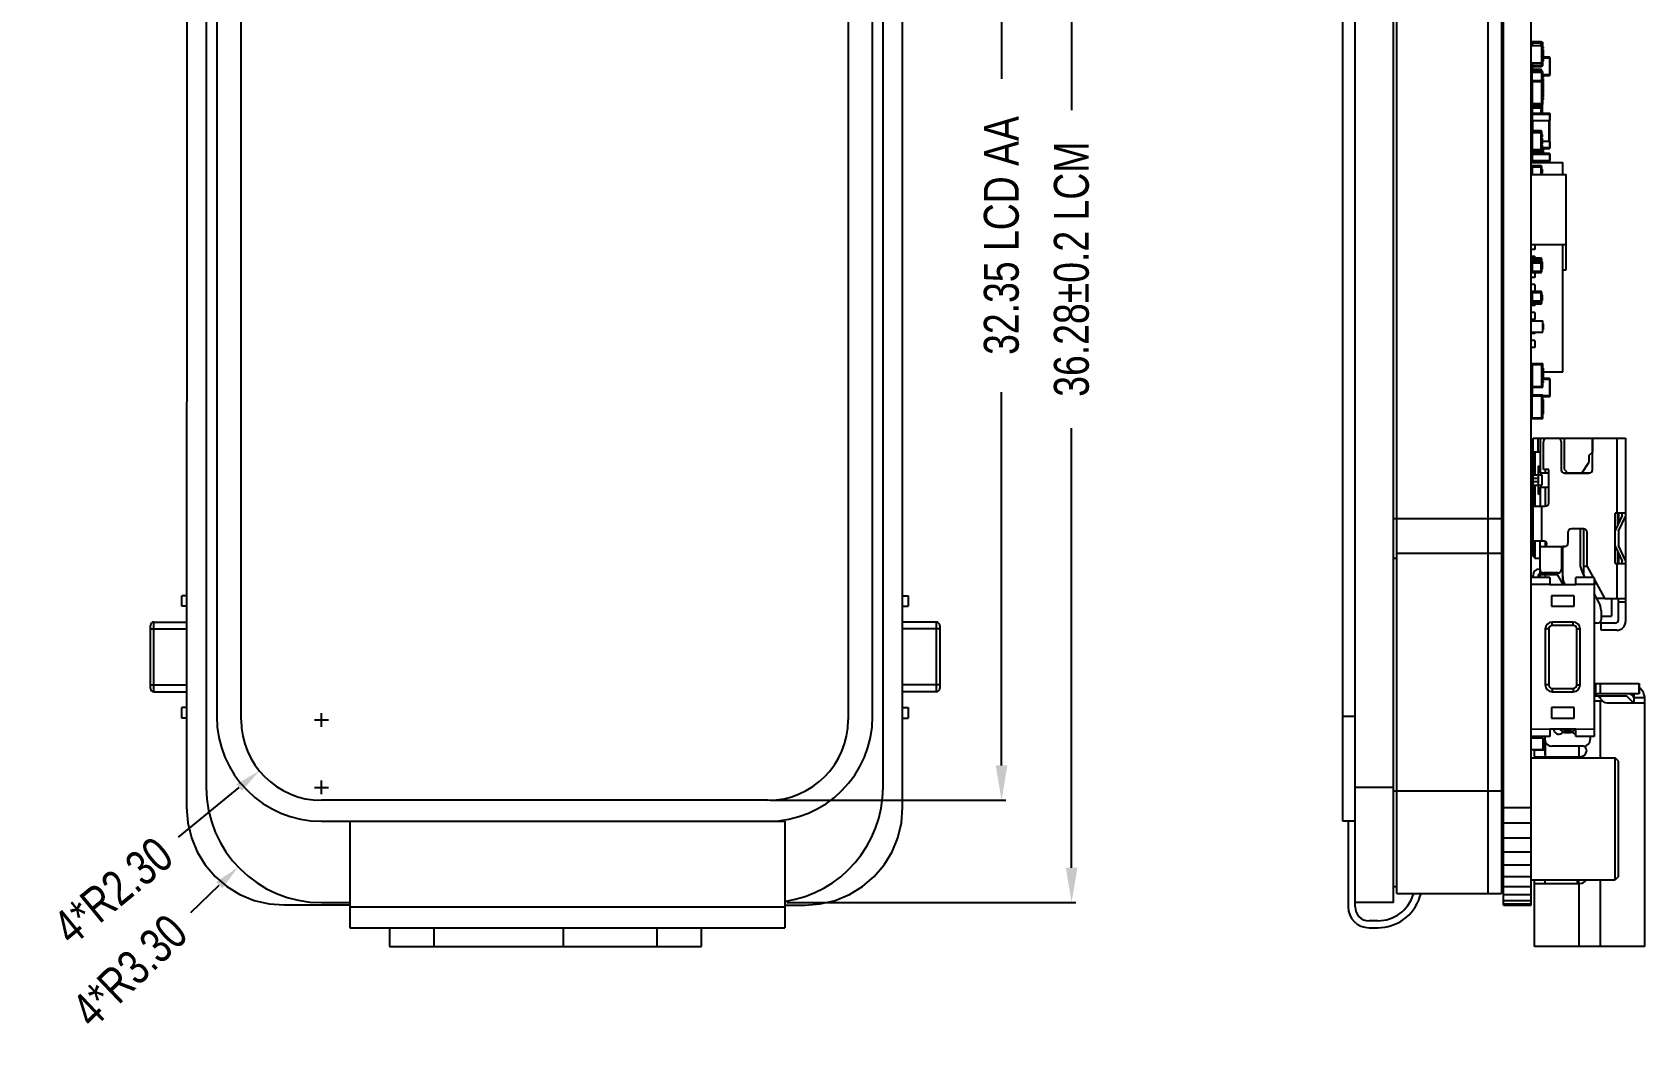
# Model space of a CAD drawing. Header units: inches. Extents: x 4.1 to 94, y -51.8 to -2.2.
# Drawn here: x 4.08 to 50.27, y -51.14 to -22.09 of the extents above; entities that cross this region are included whole.
import ezdxf

# ---------------------------------------------------------------- set-up
doc = ezdxf.new("R2010")
doc.units = ezdxf.units.IN
doc.header["$LTSCALE"] = 1.21
doc.header["$MEASUREMENT"] = 0
doc.header["$PDMODE"] = 3
doc.header["$PDSIZE"] = 0.3125
doc.layers.get('0').update_dxf_attribs({"linetype": 'CONTINUOUS'})
doc.layers.get('Defpoints').update_dxf_attribs({"linetype": 'CONTINUOUS'})
doc.layers.add('Dim', color=3, linetype='CONTINUOUS', lineweight=25)
doc.styles.get("Standard").update_dxf_attribs({"font": 'txt', "width": 0.8})
doc.dimstyles.get("Standard").update_dxf_attribs({"dimtxt": 0.15625, "dimasz": 0.1875, "dimexe": 0.125, "dimexo": 0.0625, "dimgap": 0.09, "dimtad": 0, "dimtih": 1, "dimtoh": 1, "dimzin": 4, "dimdsep": 46, "dimtxsty": 'STANDARD', "dimblk": '_FILLED', "dimblk1": '_FILLED', "dimblk2": '_FILLED', "dimcen": 0.09, "dimazin": 1, "dimtp": 0.01, "dimtm": 0.01, "dimtfac": 1, "dimtofl": 0, "dimtmove": 0, "dimatfit": 3, "dimldrblk": '_FILLED', "dimfxl": 1, "dimtolj": 1, "dimtzin": 4, "dimarcsym": 0})

# ---------------------------------------------------------------- blocks, each defined once
blk = doc.blocks.new('_FILLED')
at = {"color": 0, "linetype": 'ByBlock'}
blk.add_solid([(0, 0), (-1, 0.167), (-1, -0.167)], dxfattribs=at)
blk = doc.blocks.new('*D47')
at = {"layer": 'Defpoints', "color": 0}
for p in [(25.151, -11.735), (25.151, -44.085), (31.846, -44.085)]:
    blk.add_point(p, dxfattribs=at)
at = {"layer": 'Dim', "color": 0, "lineweight": -2}
for p, q in [((25.214, -11.735), (31.971, -11.735)), ((31.846, -12.735), (31.846, -23.42)), ((31.846, -43.085), (31.846, -32.4)), ((25.214, -44.085), (31.971, -44.085))]:
    blk.add_line(p, q, dxfattribs=at)
for p, rotation in [((31.846, -11.735), 89.99999999999999), ((31.846, -44.085), 270)]:
    blk.add_blockref('_FILLED', p, dxfattribs=dict(at, rotation=rotation))
at = {"layer": 'Dim', "color": 0, "insert": (31.846, -27.91), "char_height": 1, "attachment_point": 5, "rotation": 90}
blk.add_mtext('\\A1;32.35 LCD AA', dxfattribs=at)
blk = doc.blocks.new('*D48')
at = {"layer": 'Defpoints', "color": 0}
for p in [(25.151, -10.735), (25.636, -47.015), (33.853, -47.015)]:
    blk.add_point(p, dxfattribs=at)
at = {"layer": 'Dim', "color": 0, "lineweight": -2}
for p, q in [((25.214, -10.735), (33.978, -10.735)), ((33.853, -11.735), (33.853, -24.318)), ((33.853, -46.015), (33.853, -33.432)), ((25.699, -47.015), (33.978, -47.015))]:
    blk.add_line(p, q, dxfattribs=at)
for p, rotation in [((33.853, -10.735), 89.99999999999999), ((33.853, -47.015), 270)]:
    blk.add_blockref('_FILLED', p, dxfattribs=dict(at, rotation=rotation))
at = {"layer": 'Dim', "color": 0, "insert": (33.853, -28.875), "char_height": 1, "attachment_point": 5, "rotation": 90}
blk.add_mtext('\\A1;36.28%%p0.2 LCM', dxfattribs=at)
blk = doc.blocks.new('*D55')
at = {"layer": 'Defpoints', "color": 0}
for p in [(12.361, -41.785), (10.583, -43.243)]:
    blk.add_point(p, dxfattribs=at)
at = {"layer": 'Dim', "color": 0, "lineweight": -2}
for p, q in [((12.163, -41.785), (12.559, -41.785)), ((12.361, -41.983), (12.361, -41.587)), ((8.264, -45.144), (10.003, -43.719))]:
    blk.add_line(p, q, dxfattribs=at)
at = {"layer": 'Dim', "color": 0, "lineweight": -2, "xscale": 0.75, "yscale": 0.75, "zscale": 0.75, "rotation": 39.34301406712207}
blk.add_blockref('_FILLED', (10.583, -43.243), dxfattribs=at)
at = {"layer": 'Dim', "color": 0, "insert": (6.39, -46.68), "char_height": 1, "attachment_point": 5, "rotation": 39.343}
blk.add_mtext('\\A1;4*R2.30', dxfattribs=at)
blk = doc.blocks.new('*D56')
at = {"layer": 'Defpoints', "color": 0}
for p in [(12.361, -43.715), (9.977, -45.996)]:
    blk.add_point(p, dxfattribs=at)
at = {"layer": 'Dim', "color": 0, "lineweight": -2}
for p, q in [((12.163, -43.715), (12.559, -43.715)), ((12.361, -43.913), (12.361, -43.517)), ((8.618, -47.296), (9.435, -46.514))]:
    blk.add_line(p, q, dxfattribs=at)
at = {"layer": 'Dim', "color": 0, "lineweight": -2, "xscale": 0.75, "yscale": 0.75, "zscale": 0.75, "rotation": 43.72330428093529}
blk.add_blockref('_FILLED', (9.977, -45.996), dxfattribs=at)
at = {"layer": 'Dim', "color": 0, "insert": (6.866, -48.971), "char_height": 1, "attachment_point": 5, "rotation": 43.7233}
blk.add_mtext('\\A1;4*R3.30', dxfattribs=at)

msp = doc.modelspace()

# ---------------------------------------------------------------- linework, layer by layer
at = {"color": 7, "linetype": 'Continuous'}
for p, q in [((46.225, -47.089), (46.225, -10.571)), ((47.025, -47.089), (47.025, -10.571)), ((41.625, -44.685), (41.625, -11.035)), ((41.975, -47.135), (41.975, -10.735)), ((43.075, -47.015), (43.075, -10.735)), ((43.175, -46.75), (43.175, -10.81)), ((45.775, -10.81), (45.775, -46.75)), ((46.175, -10.81), (46.175, -46.75)), ((8.506, -13.37), (8.498, -44.29)), ((29.006, -44.29), (29.015, -13.37)), ((9.061, -14.035), (9.061, -43.715)), ((9.361, -14.035), (9.361, -41.685)), ((10.061, -41.785), (10.061, -14.035)), ((27.451, -14.035), (27.451, -41.785)), ((28.151, -41.685), (28.151, -14.035)), ((28.451, -43.715), (28.451, -14.035)), ((47.025, -22.375), (47.031, -22.375)), ((47.025, -22.393), (47.33, -22.393)), ((47.025, -22.465), (47.325, -22.465)), ((47.056, -22.465), (47.056, -22.363)), ((47.299, -22.363), (47.056, -22.363)), ((47.299, -22.363), (47.299, -22.465)), ((47.324, -22.375), (47.35, -22.375)), ((47.325, -23.03), (47.325, -22.465)), ((47.33, -22.637), (47.325, -22.637)), ((47.33, -22.637), (47.33, -22.393)), ((47.35, -22.425), (47.33, -22.425)), ((47.33, -22.458), (47.332, -22.458)), ((47.33, -22.503), (47.332, -22.503)), ((47.332, -22.521), (47.33, -22.521)), ((47.332, -22.565), (47.33, -22.565)), ((47.332, -22.458), (47.332, -22.565)), ((47.35, -22.475), (47.332, -22.475)), ((47.35, -23.055), (47.35, -22.375)), ((47.35, -22.513), (47.36, -22.513)), ((47.35, -22.541), (47.36, -22.541)), ((47.35, -22.55), (47.36, -22.55)), ((47.35, -22.586), (47.36, -22.586)), ((47.36, -22.513), (47.36, -22.55)), ((47.36, -22.586), (47.36, -22.688)), ((47.025, -22.965), (47.325, -22.965)), ((47.025, -23.055), (47.35, -23.055)), ((47.041, -23.063), (47.041, -23.164)), ((47.05, -22.965), (47.05, -23.03)), ((47.05, -23.03), (47.325, -23.03)), ((47.056, -23.067), (47.056, -23.055)), ((47.056, -23.067), (47.299, -23.067)), ((47.061, -23.16), (47.061, -23.067)), ((47.299, -23.055), (47.299, -23.067)), ((47.326, -22.649), (47.325, -22.649)), ((47.326, -22.71), (47.325, -22.71)), ((47.326, -22.769), (47.325, -22.769)), ((47.35, -22.955), (47.325, -22.955)), ((47.35, -23.005), (47.325, -23.005)), ((47.326, -22.769), (47.326, -22.649)), ((47.35, -22.638), (47.36, -22.638)), ((47.35, -22.688), (47.36, -22.688)), ((47.35, -22.702), (47.36, -22.702)), ((47.35, -22.704), (47.36, -22.704)), ((47.35, -22.749), (47.36, -22.749)), ((47.35, -22.798), (47.36, -22.798)), ((47.35, -22.804), (47.36, -22.804)), ((47.541, -22.805), (47.35, -22.805)), ((47.35, -22.817), (47.36, -22.817)), ((47.35, -22.869), (47.36, -22.869)), ((47.35, -22.919), (47.36, -22.919)), ((47.36, -22.702), (47.36, -22.804)), ((47.36, -22.817), (47.36, -22.919)), ((47.36, -22.825), (47.561, -22.825)), ((47.541, -22.805), (47.541, -23.325)), ((47.561, -23.305), (47.561, -22.825)), ((47.025, -23.191), (47.33, -23.191)), ((47.025, -23.21), (47.35, -23.21)), ((47.05, -23.31), (47.025, -23.31)), ((47.025, -23.475), (47.35, -23.475)), ((47.05, -23.475), (47.05, -23.235)), ((47.05, -23.235), (47.325, -23.235)), ((47.05, -23.5), (47.05, -24.13)), ((47.05, -23.5), (47.325, -23.5)), ((47.056, -23.21), (47.056, -23.16)), ((47.299, -23.16), (47.056, -23.16)), ((47.299, -23.16), (47.299, -23.21)), ((47.325, -23.475), (47.325, -23.235)), ((47.35, -23.26), (47.325, -23.26)), ((47.35, -23.31), (47.325, -23.31)), ((47.325, -24.13), (47.325, -23.5)), ((47.35, -23.525), (47.325, -23.525)), ((47.33, -23.21), (47.33, -23.191)), ((47.35, -24.155), (47.35, -23.21)), ((47.561, -23.305), (47.35, -23.305)), ((47.35, -23.325), (47.541, -23.325)), ((47.35, -23.348), (47.36, -23.348)), ((47.35, -23.376), (47.36, -23.376)), ((47.35, -23.385), (47.36, -23.385)), ((47.35, -23.421), (47.36, -23.421)), ((47.35, -23.473), (47.36, -23.473)), ((47.35, -23.523), (47.36, -23.523)), ((47.35, -23.537), (47.36, -23.537)), ((47.35, -23.539), (47.36, -23.539)), ((47.36, -23.348), (47.36, -23.385)), ((47.36, -23.421), (47.36, -23.523)), ((47.36, -23.537), (47.36, -23.828)), ((47.025, -23.575), (47.05, -23.575)), ((47.05, -23.709), (47.025, -23.709)), ((47.05, -23.739), (47.025, -23.739)), ((47.05, -23.79), (47.025, -23.79)), ((47.025, -23.89), (47.05, -23.89)), ((47.025, -23.941), (47.05, -23.941)), ((47.032, -23.971), (47.025, -23.971)), ((47.025, -23.991), (47.05, -23.991)), ((47.028, -24.021), (47.025, -24.021)), ((47.325, -23.575), (47.35, -23.575)), ((47.35, -23.584), (47.36, -23.584)), ((47.35, -23.611), (47.36, -23.611)), ((47.35, -23.661), (47.36, -23.661)), ((47.35, -23.713), (47.36, -23.713)), ((47.35, -23.726), (47.36, -23.726)), ((47.35, -23.828), (47.36, -23.828)), ((47.35, -23.842), (47.36, -23.842)), ((47.35, -23.892), (47.36, -23.892)), ((47.35, -23.944), (47.36, -23.944)), ((47.35, -23.98), (47.36, -23.98)), ((47.35, -24.003), (47.36, -24.003)), ((47.35, -24.017), (47.36, -24.017)), ((47.36, -23.842), (47.36, -23.944)), ((47.36, -23.98), (47.36, -24.017)), ((47.025, -24.055), (47.05, -24.055)), ((47.025, -24.155), (47.35, -24.155)), ((47.025, -24.229), (47.026, -24.233)), ((47.025, -24.465), (47.041, -24.465)), ((47.026, -24.235), (47.028, -24.238)), ((47.029, -24.239), (47.031, -24.242)), ((47.033, -24.243), (47.035, -24.245)), ((47.041, -24.435), (47.041, -24.615)), ((47.041, -24.435), (47.561, -24.435)), ((47.05, -24.13), (47.325, -24.13)), ((47.056, -24.416), (47.056, -24.155)), ((47.299, -24.186), (47.056, -24.186)), ((47.056, -24.229), (47.299, -24.229)), ((47.056, -24.25), (47.299, -24.25)), ((47.061, -24.615), (47.061, -24.415)), ((47.541, -24.415), (47.061, -24.415)), ((47.299, -24.155), (47.299, -24.415)), ((47.314, -24.248), (47.318, -24.246)), ((47.32, -24.245), (47.322, -24.243)), ((47.324, -24.242), (47.326, -24.239)), ((47.325, -24.055), (47.35, -24.055)), ((47.35, -24.105), (47.325, -24.105)), ((47.327, -24.238), (47.329, -24.235)), ((47.329, -24.233), (47.33, -24.229)), ((47.33, -24.415), (47.33, -24.155)), ((47.33, -24.158), (47.332, -24.158)), ((47.332, -24.163), (47.33, -24.163)), ((47.33, -24.179), (47.332, -24.179)), ((47.332, -24.191), (47.33, -24.191)), ((47.332, -24.249), (47.33, -24.249)), ((47.33, -24.259), (47.332, -24.259)), ((47.33, -24.277), (47.332, -24.277)), ((47.332, -24.291), (47.33, -24.291)), ((47.332, -24.345), (47.33, -24.345)), ((47.332, -24.393), (47.33, -24.393)), ((47.33, -24.403), (47.332, -24.403)), ((47.332, -24.155), (47.332, -24.415)), ((47.332, -24.4), (47.35, -24.4)), ((47.35, -24.415), (47.35, -24.4)), ((47.541, -24.415), (47.541, -24.615)), ((47.561, -24.615), (47.561, -24.435)), ((47.051, -24.708), (47.025, -24.708)), ((47.025, -24.73), (47.034, -24.73)), ((47.051, -24.759), (47.025, -24.759)), ((47.051, -24.789), (47.025, -24.789)), ((47.025, -24.941), (47.33, -24.941)), ((47.041, -24.615), (47.561, -24.615)), ((47.051, -24.615), (47.051, -24.911)), ((47.056, -25.52), (47.056, -24.91)), ((47.299, -24.91), (47.056, -24.91)), ((47.071, -24.91), (47.071, -24.615)), ((47.299, -24.91), (47.299, -25.52)), ((47.33, -25.489), (47.33, -24.941)), ((47.531, -24.615), (47.531, -25.215)), ((47.551, -25.215), (47.551, -24.615)), ((47.33, -24.971), (47.025, -24.971)), ((47.332, -25.015), (47.33, -25.015)), ((47.33, -25.026), (47.332, -25.026)), ((47.332, -25.044), (47.33, -25.044)), ((47.332, -25.08), (47.33, -25.08)), ((47.332, -25.089), (47.33, -25.089)), ((47.332, -25.118), (47.33, -25.118)), ((47.33, -25.155), (47.332, -25.155)), ((47.33, -25.191), (47.332, -25.191)), ((47.561, -25.215), (47.33, -25.215)), ((47.332, -25.221), (47.33, -25.221)), ((47.332, -25.258), (47.33, -25.258)), ((47.332, -25.295), (47.33, -25.295)), ((47.33, -25.298), (47.332, -25.298)), ((47.332, -25.322), (47.33, -25.322)), ((47.33, -25.359), (47.332, -25.359)), ((47.33, -25.396), (47.332, -25.396)), ((47.332, -25.015), (47.332, -25.089)), ((47.332, -25.118), (47.332, -25.191)), ((47.332, -25.221), (47.332, -25.298)), ((47.332, -25.322), (47.332, -25.396)), ((47.561, -25.395), (47.332, -25.395)), ((47.541, -25.215), (47.541, -25.415)), ((47.561, -25.395), (47.561, -25.215)), ((47.33, -25.459), (47.025, -25.459)), ((47.33, -25.489), (47.025, -25.489)), ((47.025, -25.815), (47.925, -25.815)), ((47.041, -25.585), (47.041, -25.765)), ((47.041, -25.585), (47.561, -25.585)), ((47.041, -25.765), (47.561, -25.765)), ((47.051, -25.765), (47.051, -25.815)), ((47.056, -25.52), (47.299, -25.52)), ((47.061, -25.765), (47.061, -25.565)), ((47.541, -25.565), (47.061, -25.565)), ((47.071, -25.815), (47.071, -25.765)), ((47.33, -25.415), (47.541, -25.415)), ((47.375, -25.565), (47.375, -25.415)), ((47.531, -25.765), (47.531, -25.815)), ((47.541, -25.565), (47.541, -25.765)), ((47.551, -25.815), (47.551, -25.765)), ((47.561, -25.765), (47.561, -25.585)), ((47.925, -26.165), (47.925, -25.815)), ((47.025, -25.943), (47.33, -25.943)), ((47.025, -26.165), (48.025, -26.165)), ((47.056, -26.165), (47.056, -25.913)), ((47.299, -25.913), (47.056, -25.913)), ((47.299, -25.913), (47.299, -26.165)), ((47.33, -26.165), (47.33, -25.943)), ((47.332, -26.015), (47.33, -26.015)), ((47.332, -26.016), (47.33, -26.016)), ((47.332, -26.025), (47.33, -26.025)), ((47.33, -26.034), (47.332, -26.034)), ((47.332, -26.122), (47.33, -26.122)), ((47.332, -26.015), (47.332, -26.122)), ((48.025, -28.889), (48.025, -26.165)), ((46.175, -28.08), (46.225, -28.08)), ((47.025, -28.165), (48.025, -28.165)), ((47.125, -28.165), (47.125, -28.315)), ((47.925, -31.815), (47.925, -28.165)), ((46.195, -28.51), (46.175, -28.51)), ((46.175, -28.541), (46.225, -28.541)), ((46.225, -28.571), (46.175, -28.571)), ((46.195, -28.51), (46.195, -29.12)), ((47.125, -28.315), (47.025, -28.315)), ((47.125, -28.515), (47.025, -28.515)), ((47.025, -28.593), (47.33, -28.593)), ((47.056, -28.968), (47.056, -28.563)), ((47.299, -28.563), (47.056, -28.563)), ((47.125, -28.515), (47.125, -28.563)), ((47.299, -28.563), (47.299, -28.968)), ((47.33, -28.937), (47.33, -28.593)), ((46.225, -29.059), (46.175, -29.059)), ((46.225, -29.089), (46.175, -29.089)), ((47.025, -28.693), (47.33, -28.693)), ((47.33, -28.937), (47.025, -28.937)), ((47.299, -28.663), (47.056, -28.663)), ((47.056, -28.968), (47.299, -28.968)), ((47.125, -28.968), (47.125, -29.115)), ((47.332, -28.665), (47.33, -28.665)), ((47.332, -28.666), (47.33, -28.666)), ((47.332, -28.675), (47.33, -28.675)), ((47.33, -28.684), (47.332, -28.684)), ((47.332, -28.765), (47.33, -28.765)), ((47.332, -28.766), (47.33, -28.766)), ((47.332, -28.775), (47.33, -28.775)), ((47.33, -28.784), (47.332, -28.784)), ((47.332, -28.872), (47.33, -28.872)), ((47.332, -28.665), (47.332, -28.872)), ((47.925, -28.889), (48.025, -28.889)), ((46.175, -29.12), (46.195, -29.12)), ((47.125, -29.115), (47.025, -29.115)), ((47.125, -29.315), (47.025, -29.315)), ((47.025, -29.515), (47.044, -29.515)), ((47.025, -29.543), (47.33, -29.543)), ((47.299, -29.513), (47.056, -29.513)), ((47.056, -29.868), (47.056, -29.513)), ((47.125, -29.315), (47.125, -29.513)), ((47.299, -29.513), (47.299, -29.868)), ((47.33, -29.837), (47.33, -29.543)), ((46.175, -29.58), (46.225, -29.58)), ((47.33, -29.787), (47.025, -29.787)), ((47.33, -29.837), (47.025, -29.837)), ((47.125, -29.915), (47.025, -29.915)), ((47.056, -29.817), (47.299, -29.817)), ((47.056, -29.868), (47.299, -29.868)), ((47.125, -29.868), (47.125, -29.915)), ((47.33, -29.608), (47.332, -29.608)), ((47.33, -29.653), (47.332, -29.653)), ((47.332, -29.671), (47.33, -29.671)), ((47.332, -29.715), (47.33, -29.715)), ((47.332, -29.772), (47.33, -29.772)), ((47.332, -29.608), (47.332, -29.772)), ((46.225, -30.4), (46.175, -30.4)), ((47.125, -30.115), (47.025, -30.115)), ((47.125, -30.315), (47.025, -30.315)), ((47.025, -30.35), (47.35, -30.35)), ((47.125, -30.115), (47.125, -30.315)), ((47.35, -30.68), (47.35, -30.35)), ((47.35, -30.441), (47.36, -30.441)), ((47.35, -30.445), (47.36, -30.445)), ((47.36, -30.441), (47.36, -30.599)), ((46.225, -30.73), (46.175, -30.73)), ((47.025, -30.68), (47.35, -30.68)), ((47.125, -30.715), (47.025, -30.715)), ((47.125, -30.915), (47.025, -30.915)), ((47.125, -30.68), (47.125, -30.715)), ((47.125, -30.915), (47.125, -31.115)), ((47.35, -30.595), (47.36, -30.595)), ((47.35, -30.599), (47.36, -30.599)), ((47.125, -31.115), (47.025, -31.115)), ((47.025, -31.575), (47.35, -31.575)), ((47.025, -31.675), (47.05, -31.675)), ((47.05, -31.6), (47.325, -31.6)), ((47.05, -31.6), (47.05, -32.23)), ((47.325, -32.23), (47.325, -31.6)), ((47.35, -31.625), (47.325, -31.625)), ((47.325, -31.675), (47.35, -31.675)), ((47.35, -32.255), (47.35, -31.575)), ((47.35, -31.711), (47.36, -31.711)), ((47.35, -31.761), (47.36, -31.761)), ((47.35, -31.813), (47.36, -31.813)), ((47.35, -31.815), (47.925, -31.815)), ((47.35, -31.826), (47.36, -31.826)), ((47.36, -31.711), (47.36, -31.813)), ((47.36, -31.826), (47.36, -31.928)), ((47.025, -32.155), (47.05, -32.155)), ((47.025, -32.255), (47.35, -32.255)), ((47.041, -32.255), (47.041, -32.475)), ((47.05, -32.23), (47.325, -32.23)), ((47.061, -32.475), (47.061, -32.255)), ((47.325, -32.155), (47.35, -32.155)), ((47.35, -32.205), (47.325, -32.205)), ((47.35, -31.928), (47.36, -31.928)), ((47.35, -31.942), (47.36, -31.942)), ((47.35, -31.992), (47.36, -31.992)), ((47.35, -32.044), (47.36, -32.044)), ((47.35, -32.08), (47.36, -32.08)), ((47.35, -32.103), (47.36, -32.103)), ((47.35, -32.117), (47.36, -32.117)), ((47.36, -31.942), (47.36, -32.044)), ((47.541, -32.005), (47.36, -32.005)), ((47.36, -32.025), (47.561, -32.025)), ((47.36, -32.08), (47.36, -32.117)), ((47.541, -32.005), (47.541, -32.525)), ((47.561, -32.505), (47.561, -32.025)), ((47.025, -32.475), (47.35, -32.475)), ((47.025, -32.475), (47.35, -32.475)), ((47.05, -32.575), (47.025, -32.575)), ((47.05, -32.5), (47.325, -32.5)), ((47.05, -33.13), (47.05, -32.5)), ((47.325, -33.13), (47.325, -32.5)), ((47.35, -32.525), (47.325, -32.525)), ((47.35, -32.575), (47.325, -32.575)), ((47.35, -33.155), (47.35, -32.475)), ((47.561, -32.505), (47.35, -32.505)), ((47.35, -32.525), (47.541, -32.525)), ((47.35, -32.611), (47.36, -32.611)), ((47.35, -32.613), (47.36, -32.613)), ((47.35, -32.641), (47.36, -32.641)), ((47.35, -32.65), (47.36, -32.65)), ((47.35, -32.661), (47.36, -32.661)), ((47.35, -32.686), (47.36, -32.686)), ((47.35, -32.738), (47.36, -32.738)), ((47.35, -32.788), (47.36, -32.788)), ((47.36, -32.611), (47.36, -33.019)), ((47.05, -33.055), (47.025, -33.055)), ((47.025, -33.055), (47.05, -33.055)), ((47.025, -33.155), (47.35, -33.155)), ((47.05, -33.13), (47.325, -33.13)), ((47.35, -33.055), (47.325, -33.055)), ((47.35, -33.105), (47.325, -33.105)), ((47.35, -32.802), (47.36, -32.802)), ((47.35, -32.804), (47.36, -32.804)), ((47.35, -32.849), (47.36, -32.849)), ((47.35, -32.898), (47.36, -32.898)), ((47.35, -32.904), (47.36, -32.904)), ((47.35, -32.917), (47.36, -32.917)), ((47.35, -32.969), (47.36, -32.969)), ((47.35, -33.019), (47.36, -33.019)), ((47.075, -33.714), (48.775, -33.714)), ((47.075, -37.104), (47.075, -33.714)), ((47.225, -34.114), (47.225, -33.714)), ((47.275, -33.714), (47.275, -34.714)), ((47.425, -33.714), (47.425, -33.729)), ((47.975, -34.614), (47.975, -33.714)), ((48.775, -33.714), (48.775, -34.114)), ((48.777, -33.714), (49.725, -33.714)), ((48.777, -34.616), (48.777, -33.714)), ((49.475, -33.714), (49.475, -35.864)), ((49.725, -33.714), (49.725, -38.964)), ((47.275, -34.114), (47.075, -34.114)), ((47.125, -34.114), (47.125, -34.764)), ((47.375, -34.614), (47.375, -33.814)), ((47.877, -33.814), (47.877, -34.616)), ((48.675, -34.214), (48.775, -34.114)), ((47.225, -34.514), (47.275, -34.514)), ((47.225, -34.514), (47.225, -35.314)), ((47.525, -34.614), (47.375, -34.614)), ((47.425, -34.614), (47.425, -34.714)), ((47.525, -35.564), (47.525, -34.614)), ((47.975, -34.614), (48.075, -34.714)), ((48.475, -34.714), (48.675, -34.414)), ((48.675, -34.214), (48.675, -34.414)), ((47.075, -34.764), (47.325, -34.764)), ((47.075, -34.864), (47.225, -34.864)), ((47.225, -34.964), (47.075, -34.964)), ((47.075, -35.064), (47.325, -35.064)), ((47.125, -35.064), (47.125, -35.664)), ((47.525, -34.714), (47.275, -34.714)), ((47.325, -34.764), (47.325, -35.064)), ((48.69, -34.714), (47.965, -34.714)), ((47.977, -34.716), (48.677, -34.716)), ((47.275, -35.314), (47.225, -35.314)), ((47.275, -35.114), (47.525, -35.114)), ((47.275, -35.114), (47.275, -35.664)), ((47.425, -35.114), (47.425, -35.664)), ((43.075, -36.01), (46.175, -36.01)), ((47.075, -35.664), (47.425, -35.664)), ((47.325, -36.664), (47.325, -35.664)), ((49.725, -35.864), (49.425, -35.864)), ((49.425, -37.304), (49.425, -35.864)), ((49.625, -35.932), (49.425, -36.359)), ((49.495, -35.864), (49.495, -36.21)), ((49.525, -35.864), (49.525, -36.146)), ((49.525, -36.381), (49.725, -35.954)), ((49.625, -35.932), (49.625, -35.864)), ((48.075, -36.414), (48.075, -36.724)), ((48.525, -36.314), (48.175, -36.314)), ((48.425, -36.314), (48.425, -37.315)), ((48.525, -37.624), (48.525, -36.314)), ((48.625, -37.394), (48.625, -36.414)), ((49.525, -36.381), (49.525, -36.787)), ((47.39, -36.664), (47.075, -36.664)), ((47.125, -36.904), (47.075, -36.904)), ((47.125, -36.664), (47.125, -37.164)), ((47.275, -37.704), (47.275, -36.664)), ((47.275, -36.814), (47.985, -36.814)), ((47.425, -36.674), (47.425, -36.804)), ((47.885, -36.904), (47.885, -37.478)), ((47.915, -36.838), (47.915, -37.675)), ((47.925, -37.675), (47.925, -36.83)), ((49.425, -36.809), (49.625, -37.236)), ((49.495, -36.959), (49.495, -37.304)), ((49.725, -37.214), (49.525, -36.787)), ((43.175, -37.16), (43.075, -37.16)), ((43.175, -37.01), (46.175, -37.01)), ((47.075, -37.104), (47.125, -37.104)), ((47.275, -37.164), (47.125, -37.164)), ((48.625, -37.394), (48.525, -37.394)), ((48.625, -37.394), (48.797, -37.704)), ((49.425, -37.304), (49.725, -37.304)), ((49.475, -37.304), (49.475, -38.314)), ((49.525, -37.023), (49.525, -37.304)), ((49.625, -37.304), (49.625, -37.236)), ((47.553, -37.704), (47.025, -37.704)), ((47.075, -37.704), (47.075, -37.644)), ((47.225, -37.644), (47.225, -37.704)), ((47.255, -37.464), (47.275, -37.464)), ((47.255, -37.614), (47.775, -37.614)), ((47.785, -37.574), (47.375, -37.574)), ((47.425, -37.614), (47.425, -37.704)), ((47.553, -37.704), (47.553, -37.911)), ((47.775, -37.614), (47.775, -37.574)), ((47.939, -37.908), (47.775, -37.614)), ((48.825, -37.704), (48.297, -37.704)), ((48.297, -37.911), (48.297, -37.704)), ((48.57, -37.704), (48.488, -37.557)), ((48.825, -37.704), (48.825, -42.254)), ((48.825, -37.755), (49.135, -38.314)), ((48.825, -37.88), (48.894, -37.88)), ((8.362, -38.529), (8.362, -38.229)), ((8.5, -38.229), (8.362, -38.229)), ((29.008, -38.229), (29.174, -38.229)), ((29.174, -38.229), (29.174, -38.529)), ((47.553, -37.908), (47.025, -37.904)), ((47.553, -37.908), (48.297, -37.908)), ((48.25, -38.229), (47.6, -38.229)), ((47.6, -38.229), (47.6, -38.529)), ((48.25, -38.529), (48.25, -38.229)), ((48.825, -37.904), (48.297, -37.908)), ((48.962, -38.411), (48.825, -38.164)), ((48.897, -38.294), (49.124, -38.294)), ((49.725, -38.314), (49.135, -38.314)), ((49.325, -38.314), (49.325, -38.814)), ((49.525, -38.914), (49.525, -38.314)), ((8.499, -38.529), (8.362, -38.529)), ((29.008, -38.529), (29.174, -38.529)), ((47.6, -38.529), (48.25, -38.529)), ((49.025, -38.654), (49.025, -38.914)), ((49.725, -38.414), (49.525, -38.414)), ((7.462, -40.879), (7.462, -39.079)), ((7.462, -39.179), (8.499, -39.179)), ((7.562, -40.979), (7.562, -38.979)), ((7.562, -38.979), (8.499, -38.979)), ((29.974, -38.979), (29.008, -38.979)), ((30.074, -39.179), (29.008, -39.179)), ((29.974, -38.979), (29.974, -40.979)), ((30.074, -39.079), (30.074, -40.879)), ((47.525, -39.179), (47.425, -39.179)), ((47.425, -39.179), (47.425, -40.779)), ((47.525, -39.179), (47.525, -40.779)), ((48.225, -38.979), (47.625, -38.979)), ((47.625, -39.079), (47.625, -38.979)), ((48.225, -39.079), (47.625, -39.079)), ((48.225, -39.079), (48.225, -38.979)), ((48.325, -39.179), (48.425, -39.179)), ((48.325, -40.779), (48.325, -39.179)), ((48.425, -40.779), (48.425, -39.179)), ((48.925, -39.014), (48.825, -39.014)), ((49.025, -38.814), (49.325, -38.814)), ((49.425, -39.014), (49.025, -39.014)), ((49.025, -39.214), (49.025, -39.014)), ((49.475, -39.214), (49.025, -39.214)), ((7.462, -40.779), (8.499, -40.779)), ((7.562, -40.979), (8.499, -40.979)), ((30.074, -40.779), (29.007, -40.779)), ((29.974, -40.979), (29.007, -40.979)), ((47.525, -40.779), (47.425, -40.779)), ((47.625, -40.879), (48.225, -40.879)), ((47.625, -40.879), (47.625, -40.979)), ((47.625, -40.979), (48.225, -40.979)), ((48.225, -40.879), (48.225, -40.979)), ((48.325, -40.779), (48.425, -40.779)), ((48.825, -40.739), (50.115, -40.739)), ((50.117, -41.039), (48.825, -41.039)), ((48.825, -41.089), (49.755, -41.089)), ((48.865, -40.739), (48.865, -41.039)), ((48.995, -40.739), (48.995, -41.039)), ((48.995, -41.089), (48.995, -41.153)), ((49.955, -41.289), (49.755, -41.089)), ((49.975, -41.289), (49.975, -41.039)), ((50.115, -40.739), (50.117, -40.739)), ((50.115, -41.039), (50.115, -40.739)), ((50.117, -40.739), (50.117, -41.039)), ((8.499, -41.429), (8.362, -41.429)), ((8.362, -41.729), (8.362, -41.429)), ((29.007, -41.429), (29.174, -41.429)), ((29.174, -41.429), (29.174, -41.729)), ((48.25, -41.429), (47.6, -41.429)), ((47.6, -41.429), (47.6, -41.729)), ((48.25, -41.729), (48.25, -41.429)), ((48.825, -41.239), (48.995, -41.239)), ((48.995, -41.239), (48.995, -42.865)), ((49.195, -41.289), (49.955, -41.289)), ((49.955, -41.289), (49.968, -41.289)), ((49.966, -41.139), (50.272, -41.139)), ((49.968, -41.289), (50.275, -41.289)), ((50.275, -48.269), (50.275, -41.189)), ((8.499, -41.729), (8.362, -41.729)), ((29.007, -41.729), (29.174, -41.729)), ((41.975, -41.685), (41.625, -41.685)), ((47.6, -41.729), (48.25, -41.729)), ((47.553, -42.051), (47.025, -42.054)), ((47.553, -42.254), (47.025, -42.254)), ((47.025, -42.3), (47.35, -42.3)), ((47.35, -42.3), (47.35, -42.63)), ((47.35, -42.381), (47.36, -42.381)), ((47.35, -42.46), (47.36, -42.46)), ((47.36, -42.381), (47.36, -42.539)), ((47.433, -42.419), (47.36, -42.419)), ((47.405, -42.439), (47.36, -42.439)), ((47.405, -42.419), (47.405, -42.491)), ((47.405, -42.491), (47.415, -42.547)), ((47.415, -42.254), (47.415, -42.339)), ((47.435, -42.839), (47.435, -42.422)), ((47.553, -42.047), (47.553, -42.254)), ((48.297, -42.051), (47.553, -42.051)), ((48.165, -42.109), (47.965, -42.109)), ((47.98, -42.139), (48.149, -42.139)), ((48.297, -42.254), (48.297, -42.047)), ((48.825, -42.054), (48.297, -42.051)), ((48.825, -42.254), (48.297, -42.254)), ((48.715, -42.254), (48.715, -42.339)), ((47.025, -42.63), (47.35, -42.63)), ((47.025, -42.865), (49.425, -42.865)), ((47.115, -42.639), (47.115, -42.63)), ((47.115, -42.639), (47.415, -42.639)), ((47.115, -42.839), (47.115, -42.865)), ((47.13, -42.839), (47.435, -42.839)), ((47.35, -42.539), (47.36, -42.539)), ((47.415, -42.539), (47.415, -42.639)), ((47.415, -42.639), (47.415, -42.704)), ((47.435, -42.839), (48.415, -42.839)), ((48.515, -42.539), (47.615, -42.539)), ((48.395, -42.865), (48.395, -42.539)), ((49.525, -42.965), (49.425, -42.865)), ((49.425, -46.365), (49.425, -42.865)), ((49.525, -46.265), (49.525, -42.965)), ((43.075, -43.715), (41.975, -43.715)), ((43.075, -43.81), (46.175, -43.81)), ((8.498, -44.29), (8.532, -44.728)), ((25.151, -44.085), (12.361, -44.085)), ((28.981, -44.728), (29.006, -44.29)), ((46.225, -44.29), (47.025, -44.29)), ((8.532, -44.728), (8.635, -45.155)), ((12.361, -44.685), (25.636, -44.685)), ((13.176, -44.685), (13.176, -47.735)), ((25.636, -44.685), (25.636, -47.735)), ((28.878, -45.155), (28.981, -44.728)), ((41.975, -44.685), (41.625, -44.685)), ((41.775, -44.685), (41.775, -47.135)), ((46.225, -44.728), (47.025, -44.728)), ((8.635, -45.155), (8.803, -45.561)), ((28.71, -45.561), (28.878, -45.155)), ((46.225, -45.155), (47.025, -45.155)), ((8.803, -45.561), (9.032, -45.935)), ((28.481, -45.935), (28.71, -45.561)), ((46.225, -45.561), (47.025, -45.561)), ((9.032, -45.935), (9.318, -46.269)), ((28.195, -46.269), (28.481, -45.935)), ((46.225, -45.935), (47.025, -45.935)), ((9.318, -46.269), (9.651, -46.554)), ((9.651, -46.554), (10.026, -46.784)), ((27.487, -46.784), (27.861, -46.554)), ((27.861, -46.554), (28.195, -46.269)), ((43.175, -46.56), (43.075, -46.56)), ((46.225, -46.269), (47.025, -46.269)), ((46.225, -46.554), (47.025, -46.554)), ((47.025, -46.365), (49.425, -46.365)), ((47.115, -48.269), (47.115, -46.365)), ((47.115, -46.469), (47.414, -46.469)), ((47.414, -46.469), (48.415, -46.469)), ((47.415, -46.365), (47.415, -46.469)), ((48.345, -46.469), (48.345, -46.365)), ((48.385, -46.469), (48.385, -46.365)), ((48.395, -48.269), (48.395, -46.469)), ((48.995, -46.365), (48.995, -48.269)), ((49.525, -46.265), (49.425, -46.365)), ((10.026, -46.784), (10.432, -46.952)), ((10.432, -46.952), (10.859, -47.054)), ((10.859, -47.054), (11.296, -47.08)), ((11.296, -47.08), (13.176, -47.081)), ((12.361, -47.015), (13.176, -47.015)), ((25.636, -47.088), (26.216, -47.089)), ((26.216, -47.089), (26.654, -47.054)), ((26.654, -47.054), (27.081, -46.952)), ((27.081, -46.952), (27.487, -46.784)), ((43.075, -47.015), (41.975, -47.015)), ((43.175, -46.75), (46.175, -46.75)), ((43.656, -46.75), (43.643, -46.789)), ((43.834, -46.85), (43.866, -46.75)), ((46.225, -46.784), (47.025, -46.784)), ((46.225, -46.952), (47.025, -46.952)), ((46.225, -47.054), (47.025, -47.054)), ((46.225, -47.089), (47.025, -47.089)), ((13.176, -47.135), (25.636, -47.135)), ((42.624, -47.535), (42.375, -47.535)), ((13.176, -47.735), (25.636, -47.735)), ((14.312, -47.735), (14.312, -48.27)), ((15.592, -48.27), (15.592, -47.735)), ((19.282, -47.735), (19.282, -48.269)), ((19.292, -47.854), (19.282, -47.854)), ((19.282, -47.939), (19.292, -47.939)), ((19.292, -48.269), (19.292, -47.735)), ((21.972, -47.735), (21.972, -48.269)), ((23.252, -48.269), (23.252, -47.735)), ((42.375, -47.735), (42.624, -47.735)), ((14.312, -48.27), (23.252, -48.269)), ((19.282, -48.169), (19.292, -48.169)), ((47.315, -48.269), (47.115, -48.269)), ((48.995, -48.269), (47.315, -48.269)), ((50.075, -48.269), (48.995, -48.269)), ((50.275, -48.269), (50.075, -48.269))]:
    msp.add_line(p, q, dxfattribs=at)
at = {"color": 6, "linetype": 'Continuous'}
for q in [(47.025, -44.905), (47.015, -45.515)]:
    msp.add_line((47.015, -44.905), q, dxfattribs=at)
at = {"color": 7, "linetype": 'Continuous'}
for centre, radius, start, end in [((47.056, -22.393), 0.0305, 90, 180), ((47.299, -22.393), 0.0305, 360, 90), ((47.299, -22.637), 0.0305, 331.581, 360), ((47.056, -23.037), 0.0305, 217.0235, 270), ((47.299, -23.037), 0.0305, 270, 322.9825), ((47.541, -22.825), 0.02, 0, 90), ((47.056, -23.191), 0.0305, 90, 180), ((47.299, -23.191), 0.0305, 0, 90), ((47.541, -23.305), 0.02, 270, 0), ((47.056, -23.739), 0.0305, 180, 259.6323), ((47.056, -23.887), 0.0305, 186.1708, 259.6308), ((47.056, -23.941), 0.0305, 117.5616, 180), ((47.056, -23.991), 0.0305, 100.3677, 180), ((47.056, -24.035), 0.0305, 100.3964, 180), ((47.056, -24.465), 0.0305, 119.7656, 180), ((47.042, -24.229), 0.0166, 196.9609, 202.286), ((47.045, -24.227), 0.0199, 212.5812, 218.1468), ((47.048, -24.224), 0.0248, 226.2578, 231.2781), ((47.052, -24.219), 0.0307, 238.1178, 242.4719), ((47.053, -24.216), 0.0338, 242.4591, 248.6809), ((47.054, -24.214), 0.0365, 248.6094, 252.3148), ((47.061, -24.435), 0.02, 90, 180), ((47.055, -24.211), 0.039, 252.3128, 258.4855), ((47.055, -24.209), 0.0411, 258.4363, 261.3473), ((47.056, -24.208), 0.0427, 261.3623, 270.0204), ((47.299, -24.208), 0.0429, 269.9998, 278.6175), ((47.3, -24.209), 0.0411, 278.6526, 281.5636), ((47.3, -24.211), 0.0395, 281.5524, 287.6489), ((47.301, -24.213), 0.0369, 287.7002, 291.3752), ((47.303, -24.219), 0.0311, 297.5554, 301.8542), ((47.307, -24.223), 0.0252, 308.7596, 313.7038), ((47.31, -24.227), 0.0202, 321.893, 327.3782), ((47.313, -24.229), 0.0166, 337.7138, 343.0389), ((47.541, -24.435), 0.02, 0, 90), ((47.056, -24.708), 0.0305, 180, 260.389), ((47.056, -24.789), 0.0305, 180, 260.389), ((47.056, -24.941), 0.0305, 90, 180), ((47.056, -24.709), 0.0305, 192.6676, 260.389), ((47.299, -24.941), 0.0305, 0, 90), ((47.541, -25.395), 0.02, 270, 0), ((47.056, -25.489), 0.0305, 180, 270), ((47.061, -25.585), 0.02, 90, 180), ((47.299, -25.489), 0.0305, 270, 0), ((47.541, -25.585), 0.02, 0, 90), ((47.056, -25.943), 0.0305, 90, 180), ((47.299, -25.943), 0.0305, 0, 90), ((46.195, -28.541), 0.0305, 0, 90), ((47.056, -28.593), 0.0305, 90, 168.4389), ((47.299, -28.593), 0.0305, 0, 90), ((46.195, -29.089), 0.0305, 270, 0), ((47.056, -28.693), 0.0305, 90, 180), ((47.056, -28.937), 0.0305, 180, 270), ((47.299, -28.693), 0.0305, 0, 90), ((47.299, -28.937), 0.0305, 270, 0), ((47.056, -29.543), 0.0305, 90, 180), ((47.299, -29.543), 0.0305, 360, 90), ((47.056, -29.787), 0.0305, 180, 270), ((47.056, -29.837), 0.0305, 180, 270), ((47.299, -29.787), 0.0305, 270, 360), ((47.299, -29.837), 0.0305, 270, 0), ((47.541, -32.025), 0.02, 0, 90), ((47.541, -32.505), 0.02, 270, 0), ((47.475, -33.814), 0.1, 90, 180), ((47.777, -33.814), 0.1, 360, 90), ((47.977, -34.616), 0.1, 180, 270), ((48.677, -34.616), 0.1, 270, 360), ((47.425, -35.564), 0.1, 270, 360), ((48.175, -36.414), 0.1, 90, 180), ((48.525, -36.414), 0.1, 360, 90), ((47.39, -36.739), 0.075, 270, 90), ((47.975, -36.904), 0.09, 90, 180), ((47.985, -36.724), 0.09, 270, 360), ((48.925, -37.315), 0.5, 180, 209.0546), ((47.255, -37.644), 0.18, 90, 180), ((47.255, -37.644), 0.03, 90, 180), ((48.425, -37.675), 0.51, 180, 207.2585), ((48.425, -37.675), 0.5, 180, 207.8368), ((48.525, -38.654), 0.5, 360, 29.0546), ((7.562, -39.079), 0.1, 90, 180), ((29.974, -39.079), 0.1, 0, 90), ((47.625, -39.179), 0.2, 90, 180), ((47.625, -39.179), 0.1, 90, 180), ((48.225, -39.179), 0.2, 0, 90), ((48.225, -39.179), 0.1, 0, 90), ((48.925, -38.914), 0.1, 270, 360), ((49.425, -38.914), 0.1, 270, 360), ((49.475, -38.964), 0.25, 270, 360), ((7.562, -40.879), 0.1, 180, 270), ((29.974, -40.879), 0.1, 270, 0), ((47.625, -40.779), 0.2, 180, 270), ((47.625, -40.779), 0.1, 180, 270), ((48.225, -40.779), 0.2, 270, 0), ((48.225, -40.779), 0.1, 270, 0), ((48.848, -41.289), 0.2, 29.9989, 90), ((49.825, -41.189), 0.15, 0.0002, 90), ((49.825, -41.189), 0.45, 359.9999, 49.1511), ((46.315, -41.312), 0.2, 116.5651, 124.1545), ((49.195, -41.089), 0.2, 210.0007, 270), ((12.361, -41.685), 3, 180, 270), ((12.361, -41.785), 2.3, 180, 270), ((25.151, -41.685), 3, 270, 0), ((25.151, -41.785), 2.3, 270, 0), ((47.615, -42.339), 0.2, 180, 270), ((47.815, -42.039), 0.15, 184.6732, 303.5573), ((47.965, -41.959), 0.15, 218.1192, 270), ((47.98, -42.289), 0.15, 90, 123.5573), ((48.149, -42.289), 0.15, 56.4427, 90), ((48.165, -41.959), 0.15, 270, 321.8805), ((48.315, -42.039), 0.15, 236.4427, 263.2708), ((48.515, -42.339), 0.2, 270, 0), ((47.435, -42.83), 0.00835, 265.0965, 270.053), ((48.415, -42.639), 0.2, 270, 352.8192), ((48.415, -42.689), 0.2, 7.1808, 50.7497), ((12.361, -43.715), 3.3, 180, 270), ((25.151, -43.715), 3.3, 278.4514, 0), ((46.315, -45.557), 0.2, 116.8613, 134.5645), ((46.315, -45.78), 0.2, 225.4356, 243.1388), ((48.415, -46.269), 0.2, 270, 330.8977), ((42.624, -46.465), 1.07, 270, 342.3861), ((42.624, -46.465), 1.27, 270, 342.3861), ((42.375, -47.135), 0.6, 180, 270), ((42.375, -47.135), 0.4, 180, 270)]:
    msp.add_arc(centre, radius, start, end, dxfattribs=at)
msp.add_ellipse((48.995, -39.959), major_axis=(1.28, 0), ratio=0.999879, start_param=-1.570796, end_param=-1.519354, dxfattribs=at)
for points, knots in [([(47.025, -24.035), (47.025, -24.034), (47.025, -24.031), (47.027, -24.027), (47.029, -24.024), (47.033, -24.02), (47.04, -24.016), (47.047, -24.014), (47.05, -24.014)], [0, 0, 0, 0, 0.105528, 0.214111, 0.328174, 0.44926, 0.712814, 1, 1, 1, 1]), ([(47.056, -24.186), (47.052, -24.186), (47.044, -24.187), (47.035, -24.191), (47.03, -24.195), (47.027, -24.199), (47.026, -24.203), (47.025, -24.206), (47.025, -24.207)], [0, 0, 0, 0, 0.287049, 0.553568, 0.675502, 0.789331, 0.896544, 1, 1, 1, 1]), ([(47.025, -24.207), (47.025, -24.209), (47.026, -24.212), (47.027, -24.216), (47.03, -24.219), (47.035, -24.224), (47.044, -24.228), (47.052, -24.229), (47.056, -24.229)], [0, 0, 0, 0, 0.103454, 0.210659, 0.324475, 0.4464, 0.712923, 1, 1, 1, 1]), ([(47.056, -24.25), (47.052, -24.25), (47.044, -24.249), (47.035, -24.245), (47.03, -24.241), (47.027, -24.237), (47.026, -24.233), (47.025, -24.23), (47.025, -24.229)], [0, 0, 0, 0, 0.28705, 0.553568, 0.675501, 0.78933, 0.896543, 1, 1, 1, 1]), ([(47.33, -24.207), (47.33, -24.206), (47.329, -24.203), (47.328, -24.199), (47.325, -24.195), (47.32, -24.191), (47.311, -24.187), (47.303, -24.186), (47.299, -24.186)], [0, 0, 0, 0, 0.103456, 0.210669, 0.324498, 0.446432, 0.712951, 1, 1, 1, 1]), ([(47.299, -24.229), (47.303, -24.229), (47.311, -24.228), (47.32, -24.224), (47.325, -24.219), (47.328, -24.216), (47.329, -24.212), (47.33, -24.209), (47.33, -24.207)], [0, 0, 0, 0, 0.287036, 0.553536, 0.675472, 0.78931, 0.896536, 1, 1, 1, 1]), ([(47.33, -24.229), (47.33, -24.23), (47.329, -24.233), (47.328, -24.237), (47.325, -24.241), (47.32, -24.245), (47.311, -24.249), (47.303, -24.25), (47.299, -24.25)], [0, 0, 0, 0, 0.103457, 0.21067, 0.324499, 0.446432, 0.71295, 1, 1, 1, 1]), ([(47.275, -37.478), (47.275, -37.49), (47.28, -37.516), (47.303, -37.548), (47.336, -37.569), (47.362, -37.574), (47.375, -37.574)], [0, 0, 0, 0, 0.245583, 0.493728, 0.745543, 1, 1, 1, 1]), ([(47.785, -37.574), (47.798, -37.574), (47.824, -37.569), (47.857, -37.548), (47.88, -37.516), (47.885, -37.49), (47.885, -37.478)], [0, 0, 0, 0, 0.254457, 0.506272, 0.754417, 1, 1, 1, 1]), ([(47.13, -42.839), (47.129, -42.839), (47.127, -42.838), (47.124, -42.835), (47.122, -42.83), (47.12, -42.823), (47.119, -42.815), (47.117, -42.8), (47.116, -42.779), (47.115, -42.749), (47.115, -42.701), (47.115, -42.664), (47.115, -42.639)], [0, 0, 0, 0, 0.015061, 0.034163, 0.060038, 0.093604, 0.135103, 0.184497, 0.306008, 0.454879, 0.624602, 1, 1, 1, 1]), ([(47.415, -42.704), (47.415, -42.722), (47.415, -42.748), (47.416, -42.78), (47.418, -42.8), (47.42, -42.816), (47.424, -42.828), (47.428, -42.836), (47.432, -42.839), (47.435, -42.839)], [0, 0, 0, 0, 0.385235, 0.550218, 0.691619, 0.806729, 0.894183, 0.955548, 1, 1, 1, 1])]:
    msp.add_open_spline(points, degree=3, knots=knots, dxfattribs=at)

# ---------------------------------------------------------------- dimensions: what is measured, and where the dimension line sits
at = {"layer": 'Dim'}
for base, p1, p2, text, picture, middle in [((33.853, -47.015), (25.151, -10.735), (25.636, -47.015), '<>%%p0.2 LCM', '*D48', (33.853, -28.875)), ((31.846, -44.085), (25.151, -11.735), (25.151, -44.085), '<> LCD AA', '*D47', (31.846, -27.91))]:
    dim = msp.add_linear_dim(base=base, p1=p1, p2=p2, angle=270, text=text, dimstyle='STANDARD', override={"dimtxt": 1, "dimasz": 1, "dimtih": 0, "dimtoh": 0, "dimzin": 0, "dimpost": '<>', "dimcen": 0.198, "dimadec": 0, "dimazin": 0, "dimtp": 0, "dimtm": 0, "dimtdec": 4, "dimtzin": 0}, dxfattribs=at)
    dim.commit()
    dim.dimension.update_dxf_attribs({"geometry": picture, "text_midpoint": middle})
for center, mpoint, override, picture, middle in [((12.361, -41.785), (10.583, -43.243), {"dimtxt": 1, "dimasz": 0.75, "dimtih": 0, "dimtoh": 0, "dimzin": 0, "dimpost": '4*R<>', "dimcen": 0.198, "dimadec": 0, "dimazin": 0, "dimtp": 0, "dimtm": 0, "dimtdec": 4, "dimtzin": 0}, '*D55', (6.39, -46.68)), ((12.361, -43.715), (9.977, -45.996), {"dimtxt": 1, "dimasz": 0.75, "dimtih": 0, "dimtoh": 0, "dimzin": 0, "dimpost": '4*R<>', "dimblk": '_FILLED', "dimcen": 0.198, "dimadec": 0, "dimazin": 0, "dimtp": 0, "dimtm": 0, "dimtdec": 4, "dimtzin": 0}, '*D56', (6.866, -48.971))]:
    dim = msp.add_radius_dim(center=center, mpoint=mpoint, dimstyle='STANDARD', override=override, dxfattribs=at)
    dim.commit()
    dim.dimension.update_dxf_attribs({"geometry": picture, "text_midpoint": middle, "dimtype": 164})

doc.saveas('drawing.dxf')
